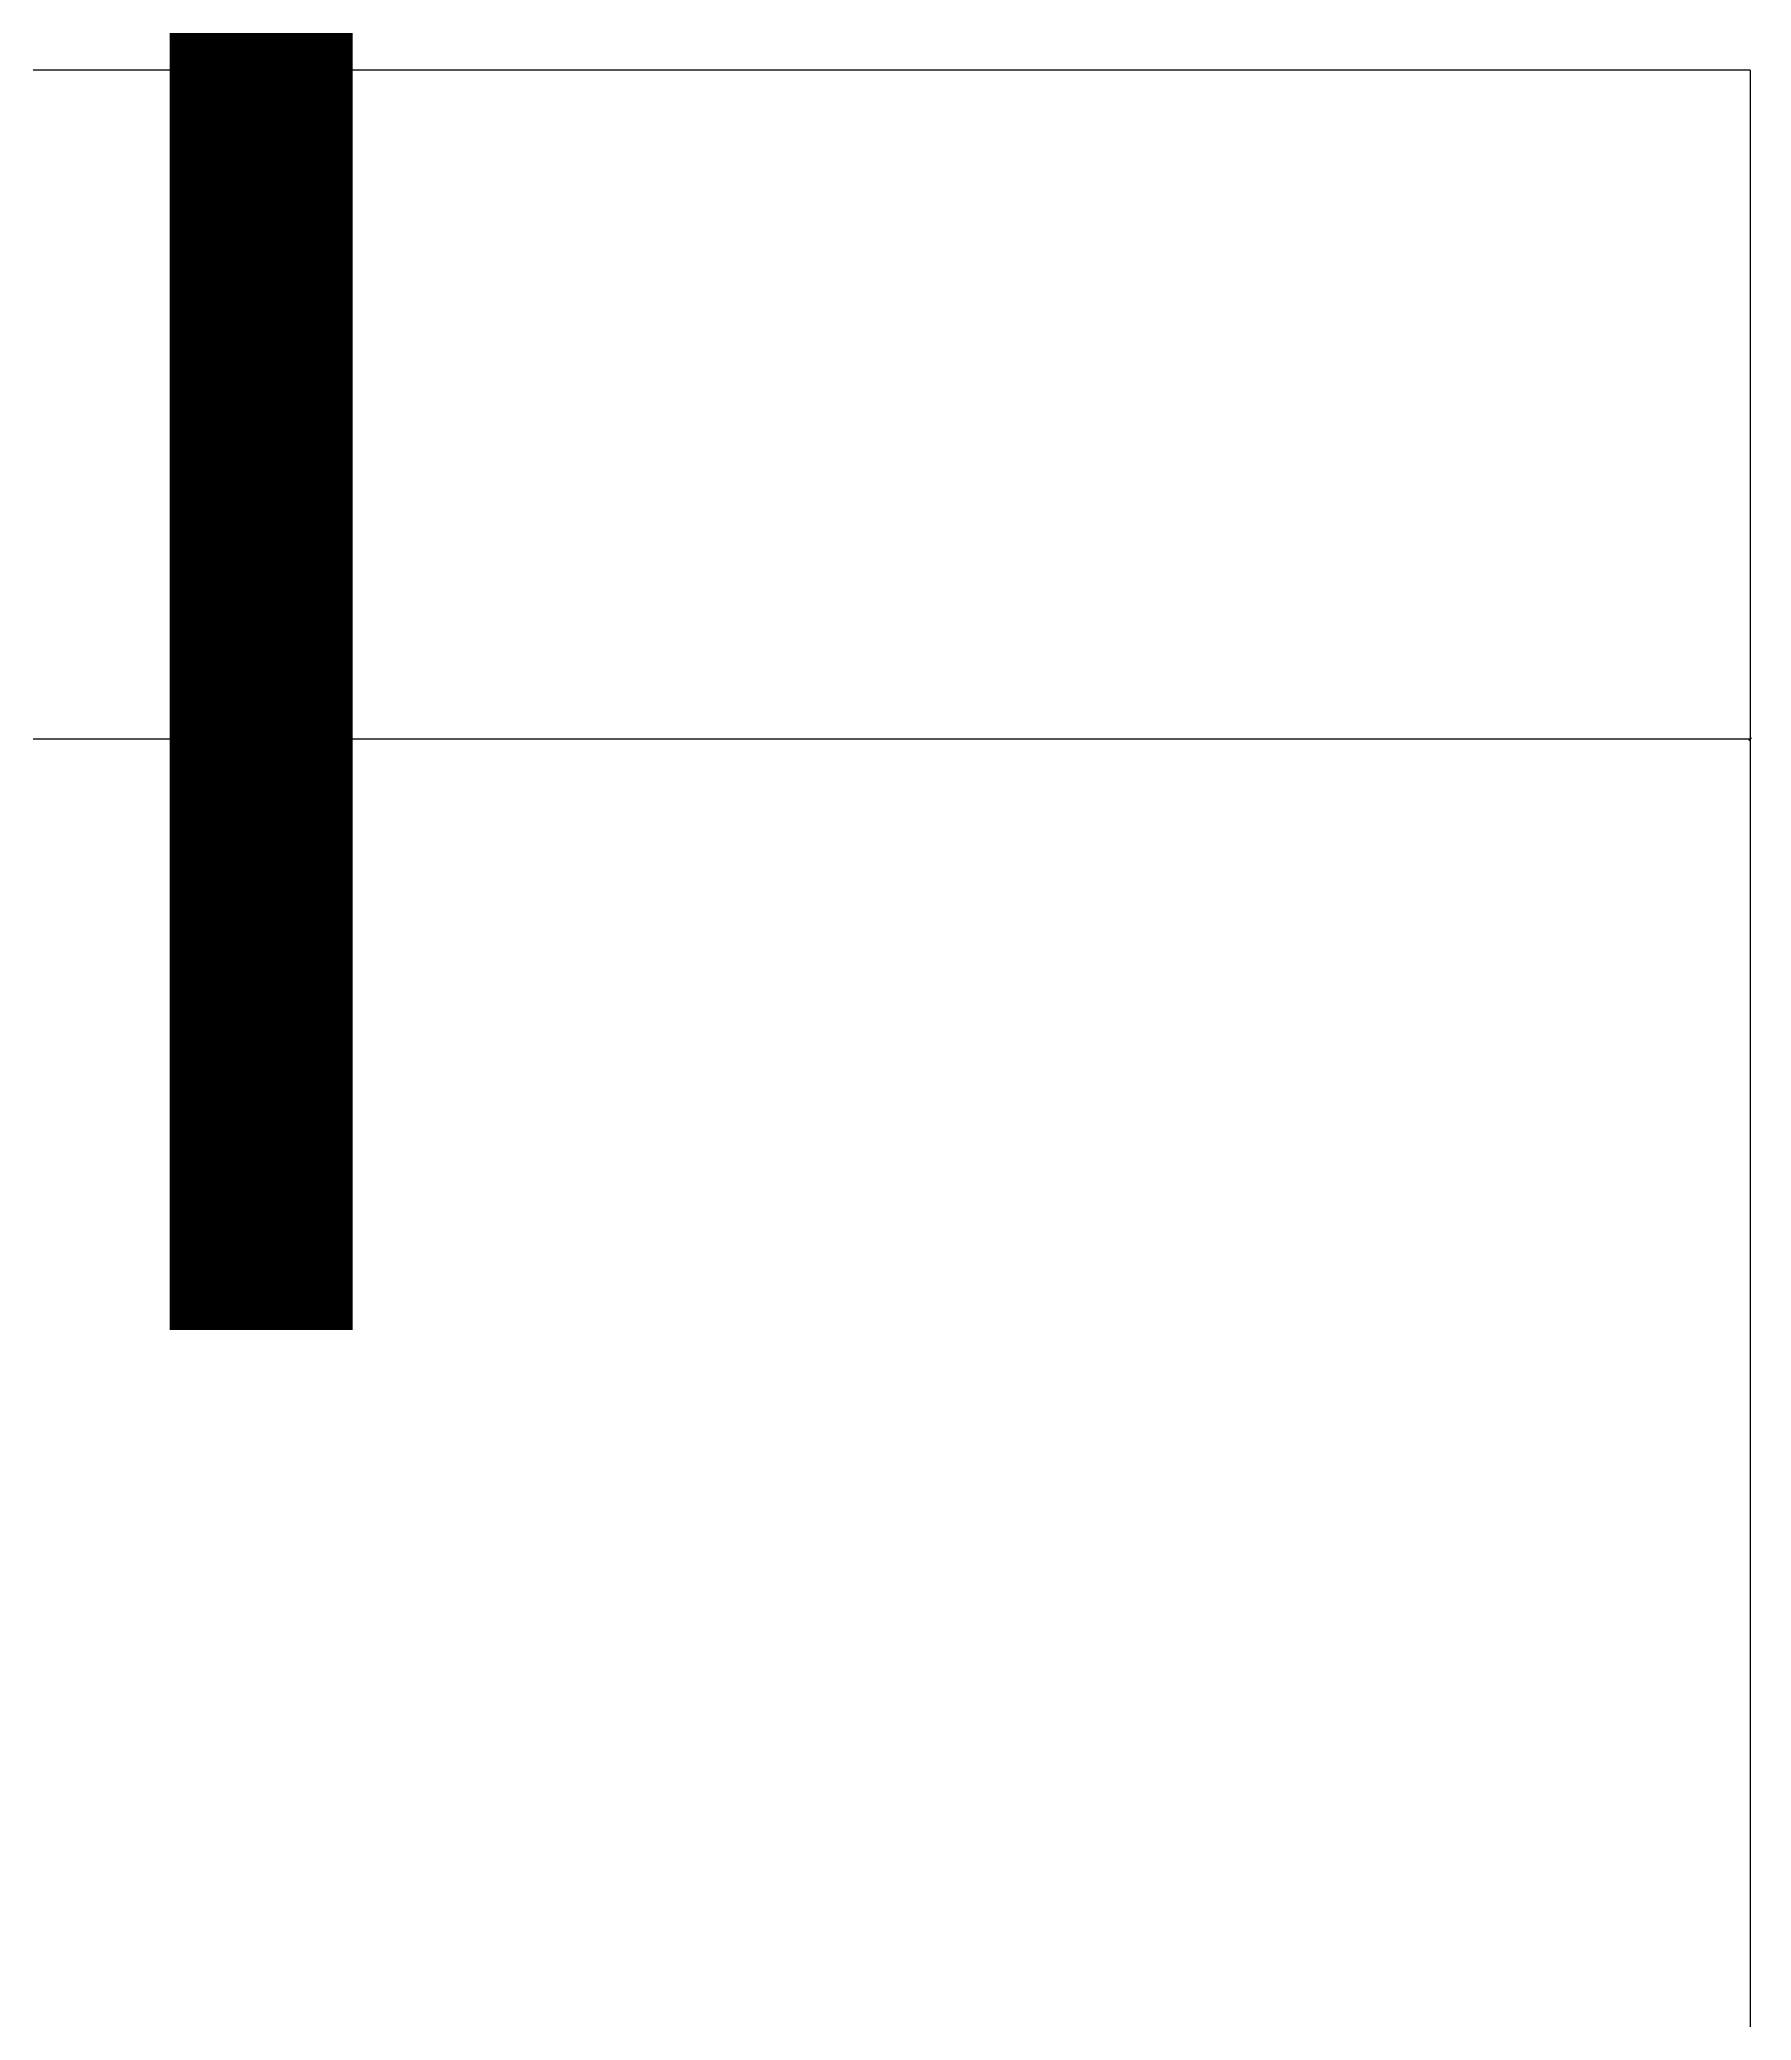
# Model space of a CAD drawing. Header units: metres. Extents: x -2057 to 8255, y -892 to 9175.
# Drawn here: x 3309.6 to 3403.1, y 8500.2 to 8608.4 of the extents above; entities that cross this region are included whole.
import ezdxf

# ---------------------------------------------------------------- set-up
doc = ezdxf.new("R2010")
doc.units = ezdxf.units.M
doc.header["$LTSCALE"] = 10
doc.header["$PDMODE"] = 35
doc.header["$PDSIZE"] = 0.1
doc.linetypes.add('AUSGEZOGEN', pattern=[0])
doc.linetypes.add('BORDO2', pattern=[0.875, 0.25, -0.125, 0.25, -0.125, 0, -0.125])
doc.layers.add('Muri', color=3, linetype='Continuous')
doc.layers.add('QUOTE', color=13, linetype='AUSGEZOGEN', lineweight=18)
doc.styles.get("Standard").update_dxf_attribs({"font": 'romans.shx'})
doc.dimstyles.new('ISO-25', dxfattribs={"dimtxt": 0.25, "dimasz": 0.2, "dimexe": 0.1, "dimexo": 0.1, "dimgap": 0.1, "dimtad": 0, "dimzin": 1, "dimtxsty": 'Standard', "dimblk": 'OBLIQUE', "dimcen": 2.5, "dimclrt": 2, "dimadec": 0, "dimazin": 0, "dimtfac": 1, "dimtmove": 0, "dimatfit": 3, "dimfxl": 1, "dimarcsym": 0})

# ---------------------------------------------------------------- blocks, each defined once
blk = doc.blocks.new('_Oblique')
at = {"color": 0, "linetype": 'ByBlock', "lineweight": -2}
blk.add_line((-0.5, -0.5), (0.5, 0.5), dxfattribs=at)
blk = doc.blocks.new('*D74')
at = {"layer": 'Defpoints', "color": 0, "transparency": 16777216}
for p in [(3027.04, 8570.23), (3403.04, 8570.23), (3403.04, 8570.23)]:
    blk.add_point(p, dxfattribs=at)
at = {"layer": 'QUOTE', "color": 0, "lineweight": -2, "transparency": 16777216}
for p, q in [((3027.04, 8570.23), (3214.49, 8570.23)), ((3403.04, 8570.23), (3215.58, 8570.23))]:
    blk.add_line(p, q, dxfattribs=at)
at = {"layer": 'QUOTE', "color": 0, "lineweight": -2, "transparency": 16777216, "xscale": 0.15, "yscale": 0.15, "zscale": 0.15, "rotation": 180}
blk.add_blockref('_Oblique', (3027.04, 8570.23), dxfattribs=at)
at = {"layer": 'QUOTE', "color": 0, "lineweight": -2, "transparency": 16777216, "xscale": 0.15, "yscale": 0.15, "zscale": 0.15}
blk.add_blockref('_Oblique', (3403.04, 8570.23), dxfattribs=at)
at = {"layer": 'QUOTE', "color": 2, "transparency": 16777216, "insert": (3215.04, 8570.23), "char_height": 0.18, "attachment_point": 5}
blk.add_mtext('376,00', dxfattribs=at)

msp = doc.modelspace()

# ---------------------------------------------------------------- linework, layer by layer
at = {"layer": 'Muri'}
for q in [(3027.0371, 8606.7635), (3403.0371, 8252.0485)]:
    msp.add_line((3403.0371, 8606.7635), q, dxfattribs=at)
at = {"layer": 'QUOTE', "color": 30, "linetype": 'BORDO2', "true_color": 0xf8991e, "const_width": 10}
msp.add_lwpolyline([(3321.6845, 8947.0014), (3321.6845, 8537.9551)], dxfattribs=at)

# ---------------------------------------------------------------- dimensions: what is measured, and where the dimension line sits
at = {"layer": 'QUOTE'}
dim = msp.add_linear_dim(base=(3403.0371, 8570.229), p1=(3027.0371, 8570.229), p2=(3403.0371, 8570.229), dimstyle='ISO-25', override={"dimtxt": 0.18, "dimasz": 0.15}, dxfattribs=at)
dim.commit()
dim.dimension.update_dxf_attribs({"geometry": '*D74', "text_midpoint": (3215.0371, 8570.229)})

doc.saveas('drawing.dxf')
